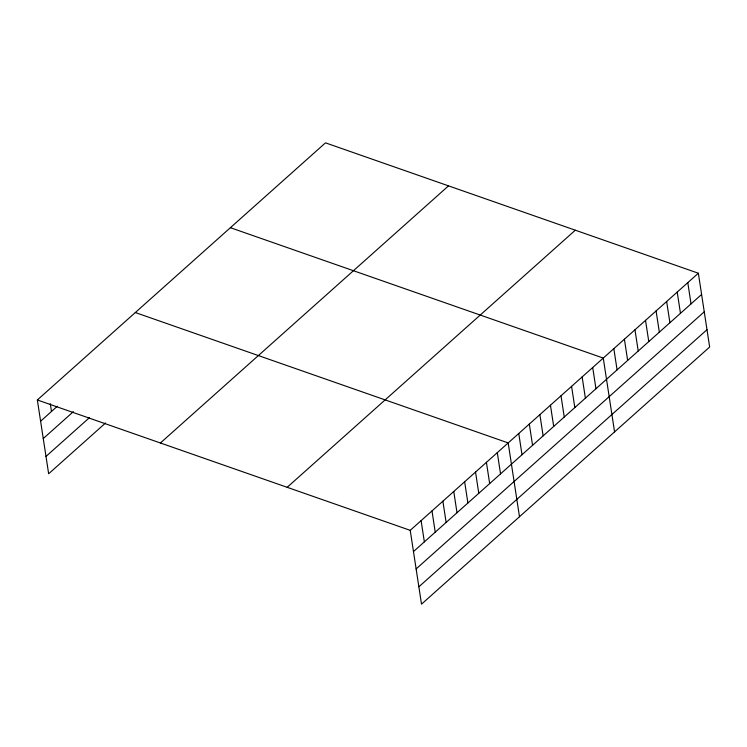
<?xml version="1.0" encoding="UTF-8"?>
<svg xmlns="http://www.w3.org/2000/svg" width="747" height="747" viewBox="0 0 747 747"><rect width="100%" height="100%" fill="white"/><g stroke="black" fill="none" stroke-linecap="round" stroke-linejoin="round"><path stroke-width="1.12" d="M105.579 422.97L48.648 473.775L37.35 399.962L325.487 142.845L698.352 273.225L709.65 347.038L421.513 604.155L410.224 530.342L698.352 273.225M40.599 421.196L57.342 406.247M43.251 438.545L73.402 411.644M45.987 456.426L89.528 417.573M160.4 442.99L448.527 185.863M287.175 487.315L575.311 230.197M413.474 551.575L701.601 294.449M416.126 568.925L704.262 311.807M418.862 586.806L706.998 329.688M230.403 227.695L603.268 358.074L614.566 431.887M135.319 312.535L508.184 442.924L519.482 516.737M37.35 399.962L410.224 530.342M687.791 282.646L691.04 303.88M677.221 292.077L680.47 313.31M666.66 301.508L669.91 322.732M656.09 310.929L659.34 332.163M645.529 320.36L648.779 341.594M634.969 329.791L638.218 351.015M624.399 339.213L627.648 360.446M613.838 348.644L617.087 369.877M592.707 367.496L595.957 388.729M582.137 376.927L585.387 398.16M571.576 386.358L574.826 407.582M561.006 395.779L564.256 417.013M550.446 405.21L553.695 426.444M539.885 414.641L543.125 435.865M529.315 424.063L532.564 445.296M518.754 433.493L522.004 454.727M497.297 452.635L500.546 473.869M486.418 462.346L489.668 483.58M475.531 472.057L478.78 493.291M464.643 481.778L467.893 503.002M453.765 491.489L457.005 512.722M442.878 501.2L446.127 522.433M431.99 510.911L435.24 532.144M421.103 520.631L424.352 541.855M50.282 403.66L51.487 411.476"/></g></svg>
